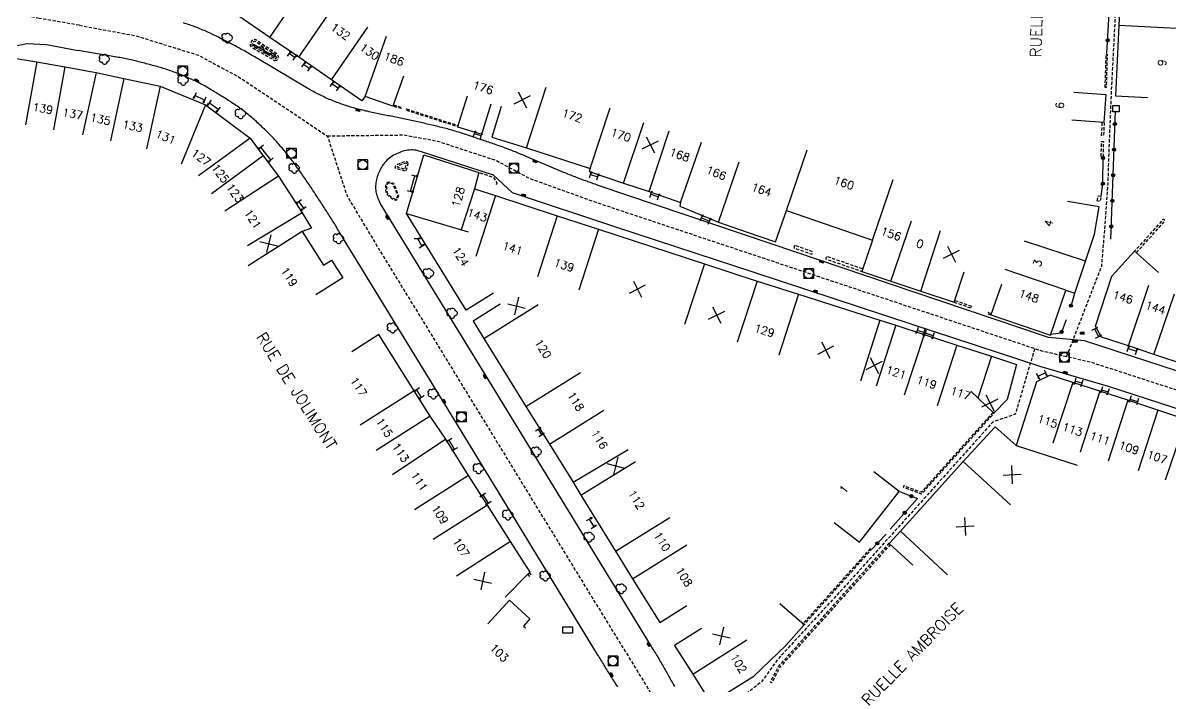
# Model space of a CAD drawing. Header units: millimetres. Extents: x 139999 to 141000, y 129000 to 130000.
# Drawn here: x 140150.3 to 140329.4, y 129472.4 to 129575.9 of the extents above; entities that cross this region are included whole.
import ezdxf
from ezdxf.enums import TextEntityAlignment as Align

# ---------------------------------------------------------------- set-up
doc = ezdxf.new("R2010")
doc.units = ezdxf.units.MM
doc.linetypes.add('DASHED', pattern=[0.75, 0.5, -0.25])
doc.layers.get('0').update_dxf_attribs({"linetype": 'CONTINUOUS'})
for name, color, linetype in [('W0001', 6, 'DASHED'), ('W0008', 7, 'CONTINUOUS'), ('W0100', 7, 'CONTINUOUS'), ('W0105', 7, 'CONTINUOUS'), ('W0112', 1, 'DASHED'), ('W0300', 7, 'CONTINUOUS'), ('W0310', 3, 'CONTINUOUS'), ('W0322', 7, 'CONTINUOUS'), ('W0400', 7, 'CONTINUOUS'), ('W0420', 7, 'CONTINUOUS'), ('W0989', 7, 'CONTINUOUS'), ('W0991', 7, 'CONTINUOUS'), ('W1102', 7, 'CONTINUOUS'), ('w1471', 7, 'CONTINUOUS')]:
    doc.layers.add(name, color=color, linetype=linetype)
doc.styles.get("Standard").update_dxf_attribs({"font": 'romans.shx', "width": 0.85})

# ---------------------------------------------------------------- blocks, each defined once
blk = doc.blocks.new('t112o')
at = {"color": 0, "linetype": 'Continuous'}
for p, q in [((-0.5, 0.5), (0.5, 0.5)), ((-0.5, -0.5), (-0.5, 0.5)), ((0.5, 0.5), (0.5, -0.5)), ((0.5, -0.5), (-0.5, -0.5))]:
    blk.add_line(p, q, dxfattribs=at)
blk = doc.blocks.new('t991o')
at = {"color": 0, "linetype": 'Continuous'}
for p, q in [((-1, 1), (1, -1)), ((-1, -1), (1, 1))]:
    blk.add_line(p, q, dxfattribs=at)
blk = doc.blocks.new('T400')
at = {"color": 0, "linetype": 'ByBlock', "lineweight": -2}
for p, q in [((-0.15, -0.25), (-0.15, 0.3)), ((-0.15, 0.3), (0.15, 0.3)), ((-0.15, 0.15), (0.15, 0.15)), ((-0.15, 0), (0.15, 0)), ((0.15, 0.3), (0.15, -0.25)), ((-0.15, -0.15), (0.15, -0.15)), ((-0.15, -0.25), (-0.15, -0.3)), ((-0.15, -0.3), (0.15, -0.3)), ((0.15, -0.3), (0.15, -0.25))]:
    blk.add_line(p, q, dxfattribs=at)
blk = doc.blocks.new('T420')
for p, q in [((0.75, 0.75), (-0.75, 0.75)), ((-0.75, 0.75), (-0.75, -0.75)), ((0.75, 0.75), (0.75, -0.75)), ((0.75, -0.75), (-0.75, -0.75))]:
    blk.add_line(p, q)
blk.add_ellipse((0, 0), major_axis=(-0.53, 0.53), ratio=1, start_param=3.926991, end_param=10.210176)
blk = doc.blocks.new('t105o')
for p, q in [((-0.5, 0), (0.5, 0)), ((0.5, 0), (0.2, 0.1)), ((0.5, 0), (0.2, -0.1))]:
    blk.add_line(p, q)
blk = doc.blocks.new('T300')
for p, q in [((-0.8, 0.51), (-0.86, 0.34)), ((-0.86, 0.34), (-0.86, 0.17)), ((-0.86, 0.17), (-0.74, 0.06)), ((-0.69, 0.63), (-0.8, 0.51)), ((-0.8, -0.06), (-0.74, 0.06)), ((-0.74, 0.06), (-0.69, 0.11)), ((-0.57, 0.69), (-0.69, 0.63)), ((-0.46, 0.69), (-0.57, 0.69)), ((-0.29, 0.63), (-0.46, 0.69)), ((-0.29, 0.63), (-0.17, 0.74)), ((-0.23, 0.57), (-0.29, 0.63)), ((-0.17, 0.74), (-0.06, 0.8)), ((-0.06, 0.8), (0.06, 0.8)), ((0.06, 0.8), (0.23, 0.74)), ((0.23, 0.74), (0.34, 0.63)), ((0.34, 0.63), (0.4, 0.51)), ((0.46, 0.46), (0.34, 0.46)), ((0.4, 0.51), (0.4, 0.46)), ((0.57, 0.4), (0.46, 0.46)), ((0.57, 0.4), (0.69, 0.29)), ((0.69, 0.29), (0.74, 0.17)), ((0.74, 0.06), (0.69, -0.17)), ((0.74, 0.17), (0.74, 0.06)), ((-0.8, -0.17), (-0.8, -0.06)), ((-0.8, -0.23), (-0.8, -0.17)), ((-0.74, -0.34), (-0.8, -0.23)), ((-0.69, -0.4), (-0.74, -0.34)), ((-0.51, -0.46), (-0.69, -0.4)), ((-0.4, -0.46), (-0.51, -0.46)), ((-0.4, -0.46), (-0.34, -0.46)), ((-0.34, -0.46), (-0.34, -0.4)), ((-0.34, -0.51), (-0.34, -0.46)), ((-0.29, -0.63), (-0.34, -0.51)), ((-0.17, -0.74), (-0.29, -0.63)), ((-0.06, -0.8), (-0.17, -0.74)), ((0.06, -0.8), (-0.06, -0.8)), ((0.17, -0.74), (0.06, -0.8)), ((0.23, -0.69), (0.17, -0.74)), ((0.29, -0.46), (0.23, -0.46)), ((0.29, -0.63), (0.23, -0.69)), ((0.46, -0.4), (0.29, -0.46)), ((0.34, -0.51), (0.29, -0.63)), ((0.34, -0.51), (0.34, -0.46)), ((0.57, -0.34), (0.46, -0.4)), ((0.63, -0.29), (0.57, -0.34)), ((0.69, -0.17), (0.63, -0.29))]:
    blk.add_line(p, q)
blk = doc.blocks.new('t322o')
at = {"color": 0, "linetype": 'Continuous'}
for radius in [0.25, 0.15]:
    blk.add_circle((0, 0), radius, dxfattribs=at)
blk = doc.blocks.new('t310o')
at = {"color": 0, "linetype": 'Continuous'}
for centre, start, end in [((-0.5, 0.38), 216.8699, 323.1304), ((0.5, -0.37), 36.8699, 143.1303)]:
    blk.add_arc(centre, 0.625, start, end, dxfattribs=at)
blk = doc.blocks.new('T1471')
at = {"color": 0, "linetype": 'Continuous', "flags": 128}
blk.add_lwpolyline([(-0.75, -0.5), (-0.75, 0.5), (0.75, 0.5), (0.75, -0.5), (-0.75, -0.5)], dxfattribs=at)

msp = doc.modelspace()

# ---------------------------------------------------------------- linework, layer by layer
at = {"layer": 'W0001', "flags": 128}
for points in [[(140319.31, 129609.42), (140319.91, 129599.83), (140320.91, 129588.98), (140321.26, 129585.89), (140321.16, 129582.92), (140320.23, 129564.7), (140319.83, 129554.76), (140319.72, 129550.82), (140319.11, 129542.57), (140318.72, 129537.93), (140313.26, 129523.81)], [(140159.15, 129575.57), (140167.95, 129573.95), (140177.74, 129570.9), (140183.99, 129567.54), (140191.34, 129562.67), (140197.87, 129558.25), (140200.94, 129548.93), (140206.01, 129540.47), (140237.58, 129488.85), (140268.68, 129438.23), (140301.73, 129384.55)], [(140622.28, 129404.99), (140586.74, 129425.21), (140565.36, 129437.33), (140556.54, 129445.43), (140546.26, 129448.41), (140519.13, 129457.2), (140497.01, 129464.41), (140427.11, 129487.16), (140399.72, 129496.09), (140317.25, 129522.89), (140309.44, 129524.69), (140239.96, 129547.85), (140229.52, 129551.6), (140224.16, 129554.46), (140215.04, 129557.45), (140209.85, 129558.4), (140197.87, 129558.25)], [(140308.3, 129525.07), (140305.27, 129514.83), (140301.77, 129513.62), (140290.49, 129501.04), (140279.16, 129488.48), (140268.1, 129476.47), (140265.66, 129473.04), (140253.22, 129463.39)]]:
    msp.add_lwpolyline(points, dxfattribs=at)
at = {"layer": 'W0001'}
msp.add_lwpolyline([(140159.15, 129575.57), (140152.87, 129576.66), (140119.31, 129582.58), (140106.07, 129584.95), (140065.13, 129592.3), (140036.05, 129597.54), (140010.09, 129602.2)], dxfattribs=at)
at = {"layer": 'W0008', "flags": 128}
for points in [[(140407.19, 129496.57), (140316.07, 129526.28), (140310.47, 129526.81), (140289.48, 129533.92), (140267.18, 129541.42), (140240.17, 129550.58), (140239.93, 129550.67), (140239.68, 129550.75), (140239.44, 129550.83), (140239.19, 129550.92), (140238.95, 129551), (140238.71, 129551.09), (140238.46, 129551.18), (140238.22, 129551.27), (140237.98, 129551.35), (140237.73, 129551.44), (140237.49, 129551.53), (140237.25, 129551.62), (140237.01, 129551.71), (140236.78, 129551.8), (140236.56, 129551.89), (140236.33, 129551.97), (140236.1, 129552.06), (140235.88, 129552.15), (140235.65, 129552.24), (140235.43, 129552.33), (140235.2, 129552.42), (140234.98, 129552.51), (140234.76, 129552.61), (140234.53, 129552.7), (140229.02, 129555.04), (140228.8, 129555.14), (140228.58, 129555.23), (140228.35, 129555.33), (140228.13, 129555.42), (140227.9, 129555.52), (140227.68, 129555.61), (140227.45, 129555.7), (140227.23, 129555.79), (140227, 129555.88), (140226.78, 129555.97), (140226.55, 129556.06), (140226.32, 129556.15), (140226.1, 129556.23), (140225.86, 129556.32), (140225.63, 129556.41), (140225.4, 129556.49), (140225.16, 129556.58), (140224.93, 129556.66), (140224.7, 129556.74), (140224.46, 129556.82), (140224.23, 129556.91), (140223.99, 129556.99), (140223.76, 129557.07), (140223.53, 129557.15), (140223.29, 129557.23), (140223.06, 129557.31), (140222.82, 129557.39), (140222.59, 129557.47), (140222.35, 129557.55), (140222.12, 129557.62), (140221.88, 129557.7), (140221.64, 129557.78), (140221.41, 129557.86), (140221.17, 129557.95), (140220.93, 129558.03), (140220.7, 129558.11), (140220.46, 129558.19), (140220.22, 129558.27), (140219.99, 129558.35), (140219.75, 129558.43), (140219.51, 129558.5), (140219.27, 129558.58), (140219.04, 129558.66), (140218.8, 129558.74), (140218.56, 129558.81), (140218.32, 129558.89), (140218.08, 129558.96), (140217.84, 129559.04), (140217.6, 129559.11), (140217.36, 129559.18), (140217.12, 129559.25), (140216.88, 129559.31), (140216.64, 129559.38), (140216.4, 129559.44), (140216.15, 129559.51), (140215.91, 129559.57), (140215.67, 129559.63), (140215.43, 129559.69), (140215.18, 129559.75), (140214.94, 129559.81), (140214.69, 129559.87), (140214.45, 129559.93), (140214.21, 129559.98), (140213.96, 129560.04), (140213.72, 129560.1), (140213.47, 129560.15), (140213.22, 129560.21), (140212.98, 129560.27), (140212.73, 129560.32), (140212.49, 129560.38), (140212.24, 129560.43), (140212, 129560.48), (140211.75, 129560.54), (140211.5, 129560.59), (140211.26, 129560.64), (140211.01, 129560.7), (140210.77, 129560.75), (140210.52, 129560.8), (140210.27, 129560.86), (140210.03, 129560.91), (140209.78, 129560.96), (140209.53, 129561.01), (140209.29, 129561.06), (140209.05, 129561.12), (140208.8, 129561.17), (140208.56, 129561.22), (140208.31, 129561.27), (140208.07, 129561.32), (140207.82, 129561.36), (140207.58, 129561.41), (140207.33, 129561.46), (140207.09, 129561.51), (140206.84, 129561.56), (140206.6, 129561.61), (140206.35, 129561.66), (140206.11, 129561.71), (140205.86, 129561.76), (140205.62, 129561.81), (140205.37, 129561.86), (140205.13, 129561.92), (140204.88, 129561.97), (140204.63, 129562.03), (140204.39, 129562.08), (140204.14, 129562.14), (140203.9, 129562.19), (140203.65, 129562.25), (140203.4, 129562.3), (140203.16, 129562.36), (140202.91, 129562.42), (140202.67, 129562.48), (140202.42, 129562.55), (140202.18, 129562.61), (140201.95, 129562.68), (140201.71, 129562.74), (140201.48, 129562.81), (140201.25, 129562.88), (140201.02, 129562.95), (140200.79, 129563.03), (140200.56, 129563.1), (140200.33, 129563.18), (140200.1, 129563.26), (140199.86, 129563.35), (140199.62, 129563.44), (140199.37, 129563.53), (140199.13, 129563.62), (140198.89, 129563.71), (140198.65, 129563.81), (140198.41, 129563.91), (140198.17, 129564.01), (140197.94, 129564.11), (140197.7, 129564.22), (140197.47, 129564.32), (140197.25, 129564.43), (140197.02, 129564.54), (140196.8, 129564.65), (140196.58, 129564.76), (140196.36, 129564.87), (140196.13, 129564.99), (140195.91, 129565.1), (140195.69, 129565.22), (140195.48, 129565.34), (140195.26, 129565.46), (140195.04, 129565.58), (140194.83, 129565.71), (140186.96, 129570.37), (140186.74, 129570.5), (140186.53, 129570.63), (140186.32, 129570.76), (140186.1, 129570.88), (140185.89, 129571.01), (140185.67, 129571.13), (140185.46, 129571.26), (140185.24, 129571.38), (140185.02, 129571.51), (140184.81, 129571.63), (140184.59, 129571.75), (140184.37, 129571.87), (140184.15, 129571.99), (140183.93, 129572.11), (140183.72, 129572.23), (140183.5, 129572.35), (140183.28, 129572.46), (140183.06, 129572.58), (140182.84, 129572.69), (140182.62, 129572.81), (140182.4, 129572.92), (140182.18, 129573.03), (140181.97, 129573.14), (140181.75, 129573.26), (140181.53, 129573.37), (140181.31, 129573.48), (140181.09, 129573.59), (140180.87, 129573.7), (140180.66, 129573.81), (140180.44, 129573.92), (140180.22, 129574.03), (140180, 129574.13), (140179.77, 129574.24), (140179.55, 129574.34), (140179.33, 129574.45), (140179.11, 129574.55), (140178.88, 129574.65), (140178.66, 129574.75), (140178.43, 129574.84), (140178.21, 129574.94), (140177.98, 129575.03), (140177.75, 129575.12), (140177.52, 129575.21), (140177.29, 129575.3), (140177.05, 129575.39), (140176.82, 129575.47), (140176.58, 129575.56), (140176.35, 129575.64), (140176.11, 129575.72), (140175.88, 129575.8), (140175.64, 129575.88), (140175.4, 129575.95)], [(140243.2, 129472.24), (140243.06, 129472.45), (140242.93, 129472.66), (140242.8, 129472.87), (140242.66, 129473.08), (140242.53, 129473.29), (140242.4, 129473.5), (140242.27, 129473.71), (140242.13, 129473.92), (140242, 129474.13), (140241.87, 129474.35), (140241.74, 129474.56), (140241.61, 129474.77), (140241.48, 129474.98), (140241.35, 129475.19), (140241.22, 129475.4), (140241.09, 129475.62), (140240.96, 129475.83), (140240.83, 129476.04), (140240.71, 129476.25), (140240.58, 129476.47), (140240.45, 129476.68), (140240.32, 129476.89), (140240.19, 129477.11), (140240.07, 129477.32), (140223.22, 129504.89), (140218.17, 129513.17), (140207.03, 129531.36), (140200.37, 129542.25), (140200.24, 129542.47), (140200.11, 129542.68), (140199.99, 129542.9), (140199.86, 129543.11), (140199.73, 129543.32), (140199.6, 129543.54), (140199.47, 129543.75), (140199.35, 129543.96), (140199.22, 129544.18), (140199.09, 129544.39), (140198.96, 129544.6), (140198.83, 129544.81), (140198.69, 129545.03), (140198.56, 129545.24), (140198.43, 129545.45), (140198.3, 129545.66), (140198.17, 129545.87), (140198.04, 129546.08), (140197.9, 129546.29), (140197.77, 129546.5), (140197.64, 129546.71), (140197.5, 129546.92), (140197.37, 129547.13), (140197.23, 129547.34), (140197.1, 129547.55), (140196.96, 129547.76), (140196.83, 129547.97), (140196.69, 129548.18), (140196.55, 129548.39), (140196.41, 129548.6), (140196.27, 129548.81), (140196.13, 129549.03), (140195.99, 129549.24), (140195.85, 129549.45), (140195.71, 129549.66), (140195.57, 129549.87), (140195.43, 129550.08), (140195.29, 129550.29), (140195.15, 129550.5), (140195.01, 129550.71), (140194.86, 129550.92), (140194.72, 129551.13), (140194.58, 129551.34), (140194.44, 129551.55), (140194.29, 129551.76), (140194.15, 129551.96), (140194, 129552.17), (140193.86, 129552.38), (140193.71, 129552.59), (140193.56, 129552.79), (140193.42, 129553), (140193.27, 129553.21), (140193.12, 129553.41), (140192.97, 129553.62), (140192.82, 129553.82), (140192.67, 129554.03), (140192.52, 129554.23), (140192.37, 129554.43), (140192.22, 129554.64), (140192.06, 129554.84), (140191.91, 129555.04), (140191.75, 129555.24), (140191.59, 129555.44), (140191.44, 129555.64), (140191.28, 129555.84), (140191.11, 129556.04), (140190.95, 129556.23), (140190.79, 129556.43), (140190.62, 129556.62), (140190.46, 129556.81), (140190.29, 129557), (140190.13, 129557.19), (140189.96, 129557.38), (140189.79, 129557.56), (140189.62, 129557.74), (140189.45, 129557.93), (140189.28, 129558.11), (140189.11, 129558.29), (140188.94, 129558.47), (140188.76, 129558.65), (140188.59, 129558.83), (140188.41, 129559), (140188.23, 129559.18), (140188.05, 129559.35), (140187.87, 129559.52), (140187.7, 129559.69), (140187.52, 129559.86), (140187.34, 129560.03), (140187.16, 129560.19), (140186.98, 129560.36), (140186.79, 129560.53), (140186.61, 129560.69), (140186.43, 129560.85), (140186.24, 129561.01), (140186.06, 129561.17), (140185.87, 129561.33), (140185.68, 129561.49), (140185.49, 129561.65), (140185.3, 129561.8), (140185.11, 129561.95), (140184.92, 129562.11), (140184.73, 129562.26), (140184.53, 129562.41), (140184.33, 129562.55), (140184.14, 129562.69), (140183.94, 129562.84), (140183.73, 129562.98), (140183.53, 129563.11), (140183.33, 129563.25), (140183.13, 129563.38), (140182.92, 129563.52), (140182.72, 129563.65), (140182.51, 129563.78), (140182.3, 129563.91), (140182.1, 129564.04), (140181.89, 129564.17), (140181.68, 129564.3), (140181.47, 129564.43), (140181.26, 129564.56), (140181.06, 129564.68), (140180.85, 129564.81), (140180.64, 129564.94), (140180.43, 129565.07), (140180.22, 129565.2), (140180.01, 129565.33), (140179.8, 129565.47), (140179.59, 129565.6), (140179.38, 129565.73), (140179.16, 129565.86), (140178.95, 129565.98), (140178.73, 129566.1), (140178.51, 129566.22), (140178.29, 129566.34), (140178.06, 129566.45), (140177.84, 129566.57), (140177.61, 129566.68), (140177.39, 129566.79), (140177.16, 129566.9), (140176.93, 129567.01), (140176.71, 129567.12), (140176.48, 129567.22), (140176.25, 129567.33), (140176.02, 129567.43), (140175.79, 129567.53), (140175.56, 129567.63), (140175.32, 129567.73), (140175.09, 129567.83), (140174.86, 129567.92), (140174.62, 129568.01), (140174.39, 129568.11), (140174.15, 129568.19), (140173.91, 129568.28), (140173.68, 129568.37), (140173.44, 129568.45), (140173.2, 129568.53), (140172.97, 129568.61), (140172.73, 129568.69), (140172.49, 129568.76), (140172.25, 129568.84), (140172.01, 129568.91), (140171.77, 129568.98), (140171.53, 129569.05), (140171.29, 129569.12), (140171.05, 129569.19), (140170.81, 129569.26), (140170.57, 129569.32), (140170.32, 129569.39), (140170.08, 129569.45), (140169.84, 129569.52), (140169.6, 129569.58), (140169.36, 129569.64), (140169.11, 129569.7), (140168.87, 129569.77), (140168.63, 129569.83), (140168.39, 129569.89), (140168.14, 129569.95), (140167.9, 129570.01), (140167.66, 129570.06), (140167.42, 129570.12), (140167.18, 129570.17), (140166.93, 129570.23), (140166.69, 129570.28), (140166.45, 129570.33), (140166.2, 129570.38), (140165.96, 129570.43), (140165.72, 129570.47), (140165.47, 129570.52), (140165.23, 129570.56), (140164.98, 129570.61), (140158.98, 129571.65)], [(140363.74, 129504.89), (140319.83, 129519.17), (140309.33, 129522.26), (140289.16, 129528.87), (140264.65, 129536.92), (140243.07, 129544.02), (140226.76, 129549.43), (140223.81, 129552.16), (140212.4, 129555.86), (140212.16, 129555.94), (140211.91, 129556.01), (140211.67, 129556.05), (140211.42, 129556.08), (140211.17, 129556.1), (140210.91, 129556.1), (140210.66, 129556.08), (140210.41, 129556.05), (140210.16, 129556.01), (140209.92, 129555.96), (140209.67, 129555.9), (140209.41, 129555.82), (140209.16, 129555.73), (140208.91, 129555.63), (140208.67, 129555.52), (140208.43, 129555.4), (140208.2, 129555.27), (140207.98, 129555.13), (140207.76, 129554.99), (140207.55, 129554.83), (140207.35, 129554.67), (140207.16, 129554.5), (140206.98, 129554.31), (140206.8, 129554.11), (140206.64, 129553.91), (140206.49, 129553.69), (140206.35, 129553.47), (140206.21, 129553.25), (140206.09, 129553.01), (140205.99, 129552.8), (140205.89, 129552.59), (140205.8, 129552.37), (140205.73, 129552.15), (140205.65, 129551.93), (140205.59, 129551.71), (140205.54, 129551.48), (140205.49, 129551.24), (140205.46, 129551.01), (140205.43, 129550.77), (140205.41, 129550.54), (140205.4, 129550.3), (140205.41, 129550.06), (140205.42, 129549.82), (140205.45, 129549.59), (140205.5, 129549.36), (140205.55, 129549.14), (140205.62, 129548.92), (140205.7, 129548.7), (140205.78, 129548.48), (140205.88, 129548.23), (140205.99, 129547.99), (140206.11, 129547.75), (140206.24, 129547.52), (140206.38, 129547.29), (140222.55, 129520.88), (140248.28, 129478.8), (140248.42, 129478.58), (140248.55, 129478.37), (140248.68, 129478.16), (140248.82, 129477.95), (140248.95, 129477.73), (140249.08, 129477.52), (140249.21, 129477.31), (140249.34, 129477.09), (140249.47, 129476.88), (140249.6, 129476.66), (140249.72, 129476.45), (140249.85, 129476.23), (140249.98, 129476.02), (140250.11, 129475.8), (140250.23, 129475.59), (140250.36, 129475.37), (140250.48, 129475.16), (140250.6, 129474.94), (140250.73, 129474.72), (140250.85, 129474.51), (140250.97, 129474.29), (140251.09, 129474.07), (140251.21, 129473.85), (140251.33, 129473.64), (140251.45, 129473.42), (140251.57, 129473.2), (140251.69, 129472.98), (140251.81, 129472.76), (140251.93, 129472.55), (140252.05, 129472.33)]]:
    msp.add_lwpolyline(points, dxfattribs=at)
at = {"layer": 'W0008'}
msp.add_lwpolyline([(140145.73, 129570.96), (140147.99, 129572.1), (140150.97, 129572.75), (140154.01, 129572.55), (140158.98, 129571.65)], dxfattribs=at)
at = {"layer": 'W0100', "flags": 128}
for points in [[(140327.05, 129586.74), (140322.06, 129586.99), (140321.47, 129575.58), (140320.93, 129564.56), (140325.93, 129564.32)], [(140209.76, 129567.65), (140208.08, 129562.94), (140203.76, 129564.47), (140203.27, 129563.76), (140198.5, 129567.06), (140193.39, 129570.6), (140188.91, 129573.68), (140183.87, 129577.1), (140177.95, 129578.12), (140178.8, 129583.05)], [(140191.94, 129571.15), (140192.84, 129570.54)], [(140138.15, 129558.84), (140135.32, 129562.96), (140142.4, 129567.81), (140145.68, 129569.98), (140147.99, 129570.61), (140152.52, 129569.86), (140156.86, 129569.08), (140161.76, 129568.22), (140166.1, 129567.28), (140171.76, 129566.06), (140178.86, 129563.14), (140185.8, 129557.97), (140187.83, 129555.2), (140190.25, 129552), (140193.96, 129546.3), (140195.41, 129543.9), (140193.94, 129543.37), (140197.27, 129538.12), (140198.54, 129538.92), (140200.28, 129536.15), (140196.06, 129533.48)], [(140194.18, 129569.46), (140195.11, 129568.82)], [(140198.61, 129566.44), (140199.61, 129565.76)], [(140178.71, 129563.9), (140177.19, 129564.6)], [(140219.7, 129564.5), (140218.21, 129559.73), (140221.98, 129558.55), (140223.47, 129563.32)], [(140314.4, 129565.12), (140319.39, 129564.77), (140319.08, 129560.39), (140314.09, 129560.74)], [(140180.81, 129562.4), (140179.43, 129563.48)], [(140225.02, 129562.87), (140223.54, 129558.09), (140228.95, 129556.42), (140238.91, 129553.19), (140238.75, 129552.73), (140244.13, 129550.91), (140248.09, 129549.6), (140253.01, 129547.88), (140252.89, 129547.31), (140258.93, 129544.81), (140263.25, 129543.33), (140267.86, 129541.75), (140269.55, 129546.65), (140282.98, 129542.03), (140281.3, 129537.15), (140285.85, 129535.59), (140290.53, 129534.03), (140295.76, 129532.33), (140297.3, 129537.08)], [(140221.87, 129558.29), (140220.82, 129558.63)], [(140189.04, 129554.54), (140187.5, 129556.54)], [(140223.79, 129533.74), (140219.54, 129531.11), (140210.23, 129546.17), (140212.94, 129555.33), (140221.53, 129552.58), (140220.84, 129550.04), (140224.13, 129548.97), (140233.77, 129545.82), (140240.2, 129543.73), (140256.73, 129538.34), (140265, 129535.59), (140271.43, 129533.56), (140284.15, 129529.53), (140286.65, 129528.74), (140291.04, 129527.3), (140296.17, 129525.63), (140301.56, 129523.89), (140305.49, 129522.59), (140303.99, 129517.13), (140301.93, 129514.98), (140298.32, 129518.44)], [(140210.83, 129549.66), (140211.51, 129552.08)], [(140238.97, 129552.28), (140240.11, 129551.91)], [(140193.43, 129548.02), (140194.17, 129546.94)], [(140248.39, 129549.18), (140249.57, 129548.78)], [(140303.1, 129535.09), (140301.47, 129530.36), (140310.75, 129527.16), (140313.16, 129534.22), (140314.57, 129533.75), (140316.23, 129538.72), (140317.62, 129542.93), (140318.37, 129547.22), (140313.45, 129548.08)], [(140256.27, 129545.53), (140257.54, 129545)], [(140211.93, 129542.26), (140212.63, 129541.09)], [(140331.94, 129522.48), (140326.92, 129524.16), (140322.97, 129525.49), (140318.72, 129526.88), (140317.81, 129528.6), (140320.37, 129536.38), (140323.91, 129540.31), (140327.63, 129536.96)], [(140224.86, 129532.02), (140220.62, 129529.36), (140222.31, 129526.68), (140228.88, 129516.06), (140232.56, 129510.18), (140236.27, 129504.22), (140237.47, 129502.19), (140242.85, 129493.45), (140245.52, 129489.12), (140249.78, 129482.31), (140254.02, 129484.96)], [(140291.01, 129527.61), (140289.97, 129527.91)], [(140317.65, 129528.17), (140318.27, 129526.95)], [(140225.62, 129486.26), (140229.25, 129489.98), (140229.54, 129490.19), (140226.47, 129494.94), (140222.85, 129500.62), (140219.93, 129505.24), (140216.36, 129510.92), (140213.94, 129514.54), (140211.44, 129518.48), (140205.9, 129527.26), (140201.67, 129524.59)], [(140292.45, 129527.09), (140291.21, 129527.48)], [(140322.9, 129525.1), (140324.22, 129524.66)], [(140331.89, 129514), (140327.53, 129515.49), (140322.85, 129517.01), (140318.5, 129518.42), (140314.27, 129519.8), (140310.71, 129520.96), (140308.58, 129519.9), (140305.4, 129509.93), (140302.13, 129512.85), (140297.15, 129507.43), (140287.37, 129496.57), (140285.6, 129494.67), (140289.27, 129491.26)], [(140310.02, 129521.3), (140308.79, 129520.74)], [(140315.65, 129519.66), (140314.6, 129519.98)], [(140212.58, 129517.46), (140211.84, 129518.67)], [(140318.74, 129518.66), (140319.77, 129518.33)], [(140323.19, 129517.21), (140324.38, 129516.82)], [(140230.77, 129512.5), (140231.31, 129511.63)], [(140217.74, 129509.35), (140216.87, 129510.8)], [(140277, 129497.9), (140280.95, 129494.83), (140287.13, 129502.76), (140283.19, 129505.84)], [(140222.16, 129502.23), (140223.02, 129500.91)], [(140238.76, 129498.46), (140239.48, 129497.26)], [(140222.94, 129482.09), (140226.32, 129485.77), (140229.5, 129482.86), (140228.47, 129481.75), (140228.79, 129481.49), (140228.79, 129481.49)], [(140256.28, 129481.39), (140252.06, 129478.71), (140254.91, 129474.22), (140257.01, 129470.91), (140258.86, 129470.46), (140264.45, 129473.94), (140269.46, 129478.71), (140272.29, 129481.93), (140268.53, 129485.22)]]:
    msp.add_lwpolyline(points, dxfattribs=at)
at = {"layer": 'W0112', "flags": 128}
for points in [[(140189.63, 129570.1), (140189.96, 129570.11), (140190.21, 129570.38), (140190.23, 129570.7), (140190.15, 129570.91), (140190.02, 129571.09), (140188.22, 129572.26), (140186.76, 129573.28), (140186.49, 129573.37), (140186.28, 129573.32), (140186.1, 129573.2), (140185.84, 129572.71), (140185.81, 129572.4), (140186.06, 129572.13), (140186.37, 129571.96), (140188.49, 129570.75)], [(140189.69, 129570.37), (140189.84, 129570.38), (140189.94, 129570.49), (140189.95, 129570.67), (140189.91, 129570.79), (140189.83, 129570.89), (140188.07, 129572.03), (140186.64, 129573.04), (140186.48, 129573.09), (140186.39, 129573.06), (140186.31, 129573.01), (140186.1, 129572.63), (140186.09, 129572.5), (140186.23, 129572.35), (140186.51, 129572.2), (140188.63, 129570.99)], [(140319.31, 129565.84), (140319.47, 129571.09), (140319.63, 129571.08), (140319.47, 129565.84)], [(140210.23, 129562.51), (140218.27, 129559.93), (140218.21, 129559.73), (140210.16, 129562.31)], [(140318.76, 129558.39), (140318.85, 129560.38), (140319.16, 129560.36), (140319.07, 129558.38)], [(140318.69, 129555.1), (140318.75, 129557.42), (140319.03, 129557.42), (140318.98, 129555.1)], [(140210.51, 129553.96), (140210.42, 129554.16), (140210.15, 129554.29), (140209.47, 129554.12), (140208.78, 129553.82), (140208.5, 129553.6), (140208.41, 129553.33), (140210.12, 129552.82), (140210.37, 129553.55)], [(140210.24, 129553.95), (140210.23, 129553.97), (140210.12, 129554.03), (140209.55, 129553.89), (140208.91, 129553.61), (140208.75, 129553.49), (140209.97, 129553.12), (140210.14, 129553.63)], [(140207.56, 129551.07), (140207.32, 129551.04), (140207.05, 129550.82), (140206.95, 129550.56), (140206.93, 129550.29), (140206.94, 129550.05), (140206.96, 129549.81), (140207.02, 129549.58), (140207.1, 129549.35), (140207.26, 129549.09), (140207.47, 129548.87), (140207.66, 129548.7), (140207.87, 129548.56), (140208.09, 129548.43), (140208.31, 129548.31), (140208.55, 129548.26), (140208.83, 129548.43), (140209.01, 129548.99), (140208.26, 129550.86)], [(140207.55, 129550.92), (140207.38, 129550.9), (140207.17, 129550.73), (140207.1, 129550.53), (140207.08, 129550.28), (140207.08, 129550.06), (140207.11, 129549.83), (140207.16, 129549.62), (140207.23, 129549.41), (140207.38, 129549.18), (140207.57, 129548.97), (140207.75, 129548.82), (140207.94, 129548.68), (140208.16, 129548.56), (140208.36, 129548.45), (140208.52, 129548.41), (140208.71, 129548.53), (140208.86, 129548.98), (140208.15, 129550.74)], [(140318.04, 129548.14), (140318.21, 129548.96), (140318.69, 129548.86), (140318.52, 129548.04)], [(140273.63, 129540.22), (140270.83, 129541.21), (140270.69, 129540.82), (140273.49, 129539.84)], [(140298.48, 129531.65), (140295.84, 129532.58), (140295.76, 129532.33), (140298.4, 129531.4)], [(140282.62, 129493.84), (140272.11, 129482.09), (140272.29, 129481.93), (140282.8, 129493.68), (140282.8, 129493.68)], [(140229.17, 129489.84), (140229.4, 129489.53), (140229.71, 129489.77), (140229.48, 129490.08)]]:
    msp.add_lwpolyline(points, close=True, dxfattribs=at)
for points in [[(140208.16, 129563.14), (140209.46, 129562.77), (140209.4, 129562.56), (140208.08, 129562.94)], [(140224.29, 129550.7), (140224.36, 129550.96), (140223.87, 129551.79), (140221.55, 129552.54)], [(140324.19, 129540.06), (140328.67, 129545.05), (140328.39, 129545.3), (140323.91, 129540.31)], [(140281.43, 129537.53), (140275.81, 129539.47), (140275.67, 129539.09), (140281.3, 129537.15)], [(140301.51, 129530.53), (140301, 129530.71), (140300.94, 129530.55), (140301.47, 129530.36)], [(140301.78, 129515.12), (140290.59, 129502.64), (140287.85, 129503.65), (140287.78, 129503.45), (140290.65, 129502.39), (140301.94, 129514.98)], [(140285.8, 129494.51), (140268.53, 129475.32), (140267.26, 129472.87), (140267.04, 129472.98), (140268.33, 129475.46), (140285.61, 129494.68)], [(140282.8, 129493.68), (140282.62, 129493.84)]]:
    msp.add_lwpolyline(points, dxfattribs=at)
at = {"layer": 'W0310', "flags": 128}
msp.add_lwpolyline([(140186.32, 129572.62), (140189.63, 129570.7)], dxfattribs=at)
at = {"layer": 'W0322', "flags": 128}
for points in [[(140319.59, 129571.23), (140320.32, 129583.62)], [(140320.22, 129542.16), (140320.9, 129562.21)], [(140318.69, 129548.86), (140318.97, 129550.88), (140318.98, 129555.05)], [(140314.54, 129533.71), (140313.94, 129531.66)], [(140313.2, 129529.59), (140312.43, 129527.47), (140310.8, 129527.27)], [(140287.18, 129502.76), (140290, 129501.68), (140285.74, 129496.9)], [(140285.11, 129496.12), (140282.8, 129493.68)]]:
    msp.add_lwpolyline(points, dxfattribs=at)
at = {"layer": 'W1102', "flags": 128}
for points in [[(140188.91, 129573.68), (140194.53, 129581.95)], [(140193.39, 129570.6), (140199.07, 129578.82)], [(140198.5, 129567.06), (140204.2, 129575.28)], [(140321.47, 129575.58), (140331.46, 129575.07)], [(140203.76, 129564.47), (140207.11, 129573.9)], [(140152.52, 129569.86), (140150.74, 129560.02)], [(140156.86, 129569.08), (140155.09, 129559.24)], [(140161.76, 129568.22), (140159.65, 129558.45)], [(140166.1, 129567.28), (140163.99, 129557.51)], [(140171.76, 129566.06), (140169.65, 129556.29)], [(140228.95, 129556.42), (140232.04, 129565.93)], [(140178.86, 129563.14), (140175.04, 129553.89)], [(140238.91, 129553.19), (140242, 129562.7)], [(140244.13, 129550.91), (140247.26, 129560.4)], [(140248.09, 129549.6), (140251.23, 129559.09)], [(140185.8, 129557.97), (140177.74, 129552.05)], [(140253.01, 129547.88), (140256.31, 129557.32)], [(140187.83, 129555.2), (140179.77, 129549.28)], [(140269.55, 129546.65), (140272.8, 129556.1)], [(140258.93, 129544.81), (140262.15, 129554.27)], [(140190.25, 129552), (140181.87, 129546.55)], [(140282.98, 129542.03), (140286.23, 129551.48)], [(140220.84, 129550.04), (140218.76, 129543.65)], [(140224.13, 129548.97), (140221.03, 129539.46)], [(140193.96, 129546.3), (140185.41, 129541.11)], [(140210.23, 129546.17), (140219.83, 129543.34)], [(140233.77, 129545.82), (140230.66, 129536.31)], [(140285.85, 129535.59), (140289.09, 129545.05)], [(140193.94, 129543.37), (140185.49, 129538.01)], [(140240.2, 129543.73), (140237.11, 129534.22)], [(140290.53, 129534.03), (140293.62, 129543.54)], [(140316.23, 129538.72), (140306.74, 129541.88)], [(140256.73, 129538.34), (140253.63, 129528.83)], [(140313.16, 129534.22), (140303.7, 129537.45)], [(140265, 129535.59), (140261.85, 129526.1)], [(140271.43, 129533.56), (140268.38, 129524.04)], [(140322.97, 129525.49), (140326.15, 129534.97)], [(140326.92, 129524.16), (140330.11, 129533.64)], [(140222.31, 129526.68), (140230.78, 129531.98)], [(140284.15, 129529.53), (140281.13, 129520)], [(140286.65, 129528.74), (140283.55, 129519.23)], [(140291.04, 129527.3), (140287.93, 129517.8)], [(140296.17, 129525.63), (140293.1, 129516.12)], [(140301.56, 129523.89), (140299.45, 129517.35)], [(140228.88, 129516.06), (140237.38, 129521.33)], [(140314.27, 129519.8), (140311.16, 129510.3)], [(140211.44, 129518.48), (140202.98, 129513.14)], [(140318.5, 129518.42), (140315.39, 129508.92)], [(140232.56, 129510.18), (140241.05, 129515.46)], [(140322.85, 129517.01), (140319.76, 129507.5)], [(140327.53, 129515.49), (140324.45, 129505.98)], [(140213.94, 129514.54), (140205.49, 129509.19)], [(140331.89, 129514), (140328.67, 129504.54)], [(140216.36, 129510.92), (140208.04, 129505.37)], [(140305.4, 129509.93), (140314.92, 129506.89)], [(140236.27, 129504.22), (140244.86, 129509.32)], [(140237.47, 129502.19), (140245.99, 129507.43)], [(140297.15, 129507.43), (140304.51, 129500.66)], [(140219.93, 129505.24), (140211.46, 129499.92)], [(140222.85, 129500.62), (140214.39, 129495.28)], [(140242.85, 129493.45), (140251.36, 129498.7)], [(140287.37, 129496.57), (140294.7, 129489.77)], [(140226.47, 129494.94), (140218.05, 129489.56)], [(140245.52, 129489.12), (140253.99, 129494.43)], [(140254.91, 129474.22), (140263.36, 129479.58)]]:
    msp.add_lwpolyline(points, dxfattribs=at)

# ---------------------------------------------------------------- block references
at = {"layer": 'W0105'}
for p, rotation in [((140191.94, 129571.15), 52.61707012373932), ((140192.84, 129570.54), 55.17015375867868), ((140194.18, 129569.46), 51.67791126413275), ((140195.11, 129568.82), 56.09192314684319), ((140198.61, 129566.44), 53.90401911818024), ((140199.61, 129565.76), 54.66709921968003), ((140177.19, 129564.6), 245.102864475961), ((140178.71, 129563.9), 246.3414330729258), ((140179.43, 129563.48), 233.1301438328558), ((140180.81, 129562.4), 230.2874895894256), ((140220.82, 129558.63), 69.54642286906648), ((140221.87, 129558.29), 76.63403543003729), ((140187.5, 129556.54), 215.7740602904452), ((140189.04, 129554.54), 220.7657360132631), ((140211.51, 129552.08), 345.3113740613808), ((140238.97, 129552.28), 71.9877740440874), ((140240.11, 129551.91), 72.31286482915282), ((140210.83, 129549.66), 345.3444968140651), ((140248.39, 129549.18), 71.25784172895416), ((140193.43, 129548.02), 214.3916210200725), ((140249.57, 129548.78), 70.43741609894228), ((140194.17, 129546.94), 214.24822109498), ((140256.27, 129545.53), 65.77573851561364), ((140257.54, 129545), 67.00520247771969), ((140212.63, 129541.09), 31.75822047359677), ((140289.97, 129527.91), 252.8015109981671), ((140291.01, 129527.61), 255.1713412620558), ((140291.21, 129527.48), 251.9129431574397), ((140317.65, 129528.17), 26.76480040459345), ((140292.45, 129527.09), 252.1538210913305), ((140318.27, 129526.95), 26.33591822119538), ((140322.9, 129525.1), 71.10200470460722), ((140324.22, 129524.66), 72.27910680572982), ((140308.79, 129520.74), 299.0436460599267), ((140310.02, 129521.3), 297.4974963885724), ((140211.84, 129518.67), 213.1412093443908), ((140314.6, 129519.98), 253.520410126377), ((140315.65, 129519.66), 251.1632192559545), ((140318.74, 129518.66), 252.3876118814956), ((140212.58, 129517.46), 210.8762831022582), ((140319.77, 129518.33), 252.001985227415), ((140323.19, 129517.21), 251.7928015022688), ((140324.38, 129516.82), 253.3184736612426), ((140230.77, 129512.5), 32.74060311059183), ((140231.31, 129511.63), 30.82430108189718), ((140216.87, 129510.8), 211.8136325764476), ((140217.74, 129509.35), 210.874537152673), ((140222.16, 129502.23), 213.5631223421015), ((140223.02, 129500.91), 213.6617590355914), ((140238.76, 129498.46), 29.39717552513323), ((140239.48, 129497.26), 32.3646076689086)]:
    msp.add_blockref('t105o', p, dxfattribs=dict(at, rotation=rotation))
msp.add_blockref('t105o', (140211.93, 129542.26), dxfattribs=at)
at = {"layer": 'W0112'}
msp.add_blockref('t112o', (140321.02, 129562.55), dxfattribs=at)
at = {"layer": 'W0300'}
for p in [(140182.27, 129573.57), (140163.08, 129570.25), (140175.37, 129566.98), (140184.34, 129561.76), (140192.73, 129553.23), (140199.64, 129542.24), (140213.7, 129536.81), (140217.38, 129530.59), (140208.08, 129528.29), (140214.44, 129518), (140230.52, 129508.93), (140221.49, 129506.34), (140226.08, 129499.1), (140238.77, 129495.63), (140231.92, 129489.56), (140243.79, 129487.57)]:
    msp.add_blockref('T300', p, dxfattribs=at)
at = {"layer": 'W0310', "rotation": 329.8938048275782}
for p in [(140187.19, 129572.12), (140188.92, 129571.12)]:
    msp.add_blockref('t310o', p, dxfattribs=at)
at = {"layer": 'W0322'}
for p, rotation in [((140319.71, 129573.23), 86.66361453544444), ((140320.83, 129560.15), 88.04867461353967), ((140318.98, 129554.84), 89.8258252181574), ((140320.69, 129556.15), 88.04867461353967), ((140318.96, 129550.84), 82.26239288775994), ((140320.56, 129552.16), 88.04867461353967), ((140320.42, 129548.16), 88.04867461353967), ((140320.28, 129544.16), 88.04867461353967), ((140313.97, 129531.79), 253.4079446580942), ((140312.52, 129527.7), 250.1593190483798), ((140289.04, 129502.04), 338.9492118450033), ((140288.02, 129499.45), 228.2933725718279), ((140283.74, 129494.67), 226.4560004075181)]:
    msp.add_blockref('t322o', p, dxfattribs=dict(at, rotation=rotation))
at = {"layer": 'W0400'}
for p, rotation in [((140177.46, 129566.93), 62.52140447025792), ((140202.62, 129562.33), 255.491557044844), ((140230.27, 129554.35), 246.9765747371894), ((140228.53, 129549.04), 71.65585050611405), ((140207.27, 129545.6), 211.4631421722953), ((140275.02, 129538.69), 251.3295406584399), ((140274.09, 129534.04), 71.72181785056151), ((140314.62, 129526.2), 264.6342940828659), ((140315.75, 129527.49), 90), ((140222.48, 129520.68), 211.4494408693846), ((140313.09, 129521.31), 73.59366711152653), ((140216.08, 129516.86), 31.47863365150037), ((140248.06, 129478.87), 211.4494408670499), ((140242.19, 129474.18), 31.91130376601805)]:
    msp.add_blockref('T400', p, dxfattribs=dict(at, rotation=rotation))
at = {"layer": 'W0420'}
for p in [(140175.28, 129568.42), (140192.24, 129555.56), (140203.38, 129553.79), (140226.98, 129553.23), (140273.02, 129536.78), (140312.95, 129523.72), (140218.79, 129514.42), (140242.45, 129476.3)]:
    msp.add_blockref('T420', p, dxfattribs=at)
at = {"layer": 'W0991'}
for p, rotation in [((140228.31, 129563.95), 342.829199541504), ((140248.3, 129556.9), 341.7467203171717), ((140188.7, 129541.47), 301.2634180905831), ((140295.31, 129539.83), 341.9731629884272), ((140246.29, 129534.38), 341.9441275422907), ((140227.4, 129531.74), 302.0654109750997), ((140258.66, 129530.32), 341.6356112298925), ((140275.68, 129524.87), 342.4259220419345), ((140283.27, 129522.46), 342.3133394705782), ((140301.32, 129516.6), 341.6445889011419), ((140242.89, 129506.78), 300.7174024923832), ((140304.79, 129505.4), 47.43925217374355), ((140297.46, 129497.31), 47.99442434343282), ((140222.13, 129488.77), 302.8302006541142), ((140259.4, 129480.22), 302.4181424994722)]:
    msp.add_blockref('t991o', p, dxfattribs=dict(at, rotation=rotation))
at = {"layer": 'w1471'}
msp.add_blockref('T1471', (140235.39, 129481.14), dxfattribs=at)

# ---------------------------------------------------------------- texts
at = {"layer": 'W0989'}
for s, rotation, p in [('RUELLE AMBROISE', 88.667, (140308.7, 129581.17)), ('RUE DE JOLIMONT', 302.3952, (140193.08, 129518.46)), ('RUELLE AMBROISE', 45.5193, (140289.19, 129477.38))]:
    msp.add_text(s, height=1.75, rotation=rotation, dxfattribs=at).set_placement(p, align=Align.MIDDLE)
at = {"layer": 'W0991'}
for s, rotation, p in [('132', 325.3221, (140199.93, 129574.59)), ('130', 325.2894, (140204.46, 129571.45)), ('186', 340.4313, (140208.27, 129570.3)), ('9', 87.201, (140328.19, 129569.73)), ('176', 342.613, (140222.18, 129565.82)), ('139', 349.7611, (140153.45, 129562.58)), ('137', 350.1105, (140158.11, 129561.75)), ('172', 342.0023, (140236.09, 129561.46)), ('6', 85.9761, (140312.25, 129563.07)), ('135', 347.7964, (140162.45, 129560.91)), ('133', 347.8293, (140167.46, 129559.83)), ('131', 337.5829, (140172.64, 129558.13)), ('170', 341.2212, (140243.69, 129558.45)), ('127', 323.3268, (140178.15, 129554.94)), ('168', 340.7645, (140252.86, 129555.35)), ('125', 306.2587, (140181.17, 129552.44)), ('166', 337.4897, (140258.59, 129552.52)), ('160', 341.0228, (140278.54, 129550.96)), ('123', 307.0969, (140183.46, 129549.38)), ('128', 73.5663, (140218.3, 129548.77)), ('164', 341.1008, (140265.66, 129549.9)), ('121', 303.0431, (140186.23, 129545.33)), ('143', 341.9504, (140221.27, 129545.92)), ('4', 75.8492, (140310.51, 129544.68)), ('156', 340.76, (140285.88, 129543)), ('124', 301.7142, (140218.68, 129539.47)), ('141', 341.8697, (140226.78, 129540.74)), ('0', 341.48, (140290.41, 129541.45)), ('139', 342.0155, (140234.83, 129538.11)), ('3', 71.5626, (140308.76, 129538.45)), ('119', 302.1435, (140191.92, 129536.3)), ('148', 340.7187, (140307.4, 129533.29)), ('146', 342.9925, (140322.08, 129533.08)), ('144', 341.4432, (140327.17, 129531.46)), ('129', 342.4367, (140266.11, 129527.9)), ('120', 301.7792, (140231.54, 129525.06)), ('121', 341.9322, (140286.67, 129521.36)), ('119', 341.9724, (140291.44, 129519.81)), ('117', 302.2746, (140202.75, 129519.13)), ('117', 342.1029, (140296.72, 129518.1)), ('118', 302.0154, (140236.65, 129516.83)), ('115', 302.3856, (140206.78, 129512.76)), ('115', 341.9763, (140310.32, 129513.73)), ('116', 301.8716, (140240.36, 129510.9)), ('113', 341.9158, (140314.21, 129512.46)), ('111', 341.9825, (140318.51, 129511.06)), ('113', 303.7123, (140209.32, 129508.85)), ('109', 342.0415, (140323.03, 129509.59)), ('107', 341.4196, (140327.43, 129508.14)), ('111', 302.1731, (140212.22, 129504.35)), ('112', 301.6099, (140246.12, 129501.49)), ('1', 52.0707, (140278.52, 129503.1)), ('109', 302.2712, (140215.47, 129499.19)), ('110', 301.6559, (140250.14, 129494.96)), ('107', 302.5921, (140218.76, 129494.01)), ('108', 302.0441, (140253.58, 129489.43)), ('103', 315.6511, (140224.7, 129477.57)), ('102', 301.595, (140262.09, 129475.92))]:
    msp.add_text(s, height=1.25, rotation=rotation, dxfattribs=at).set_placement(p, align=Align.MIDDLE)

doc.saveas('drawing.dxf')
